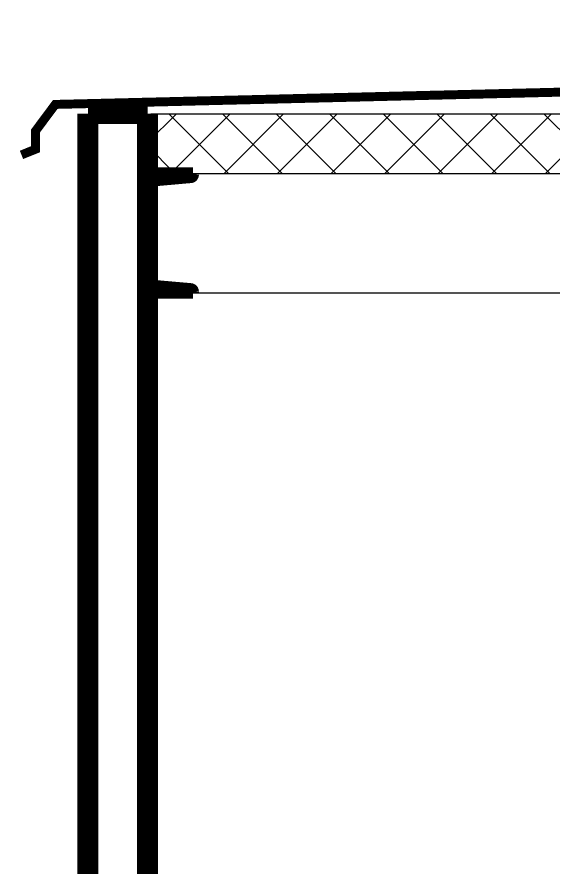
# Model space of a CAD drawing. Extents: x 419008 to 585152, y 366207 to 472224.
# Drawn here: x 508288 to 509189, y 457071 to 458496 of the extents above; entities that cross this region are included whole.
import ezdxf

# ---------------------------------------------------------------- set-up
doc = ezdxf.new("R2010")
doc.units = 0
doc.header["$LTSCALE"] = 50
doc.linetypes.add('CONTINOUS', pattern=[16, 16, -1e-13])
doc.layers.get('0').update_dxf_attribs({"linetype": 'CONTINUOUS'})
doc.layers.add('eq', color=255, linetype='CONTINUOUS')
doc.layers.add('WALL', color=5, linetype='CONTINUOUS')

# ---------------------------------------------------------------- blocks, each defined once
blk = doc.blocks.new('A$C3FF65A5C')
for p, q in [((494.9, 8475.5, 164.7), (394.9, 8575.5, 164.7)), ((397.6, 8475.5, 164.7), (497.6, 8575.5, 164.7)), ((584.7, 8475.5, 164.7), (484.7, 8575.5, 164.7)), ((487.4, 8475.5, 164.7), (587.4, 8575.5, 164.7)), ((674.5, 8475.5, 164.7), (574.5, 8575.5, 164.7)), ((577.2, 8475.5, 164.7), (677.2, 8575.5, 164.7)), ((750, 8489.8, 164.7), (664.3, 8575.5, 164.7)), ((667, 8475.5, 164.7), (750, 8558.5, 164.7))]:
    blk.add_line(p, q)

msp = doc.modelspace()

# ---------------------------------------------------------------- hatches: boundary and pattern name
at = {"layer": 'WALL'}
h = msp.add_hatch(dxfattribs=at)
h.set_pattern_fill('ANSI37', color=256, scale=20, style=0)
h.set_pattern_definition([(45, (599474.39, 504081.97), (-44.90128, 44.90128), []), (135, (599474.39, 504081.97), (-44.90128, -44.90128), [])])
h.paths.add_polyline_path([(509257.2, 458334), (508507.2, 458334), (508507.2, 458234), (509257.2, 458234)])
h.paths.add_polyline_path([(509307.2, 458334), (509257.2, 458334), (509257.2, 458234), (509307.2, 458234)])
h.paths.add_polyline_path([(510107.2, 458334), (509707.2, 458334), (509707.2, 458234), (510107.2, 458234)])
h.paths.add_polyline_path([(509707.2, 458334), (509307.2, 458334), (509307.2, 458234), (509707.2, 458234)])
h.paths.add_polyline_path([(510157.2, 458334), (510107.2, 458334), (510107.2, 458234.9), (510107.6, 458234), (510157.2, 458234)])
h.paths.add_polyline_path([(510457.2, 458334), (510157.2, 458334), (510157.2, 458234), (510457.2, 458234)])

# ---------------------------------------------------------------- linework, layer by layer
at = {"linetype": 'CONTINOUS', "const_width": 15}
msp.add_lwpolyline([(509332.1, 458488.4), (509332.1, 458396.7), (509287.4, 458372.2), (508352.5, 458349.5), (508319.4, 458305.1), (508319.4, 458274.5), (508295.8, 458265)], dxfattribs=at)
at = {"layer": 'WALL'}
for p, q in [((508512.4, 458334), (510457.2, 458334)), ((508512.4, 458234), (510457.2, 458234))]:
    msp.add_line(p, q, dxfattribs=at)
at = {"layer": 'WALL', "color": 7}
for p, q in [((508512.4, 458234), (510457.2, 458234)), ((508512.4, 458034), (510457.2, 458034))]:
    msp.add_line(p, q, dxfattribs=at)
at = {"layer": 'WALL', "const_width": 35}
for points in [[(508407.2, 458334), (508407.2, 450422.6)], [(508407.2, 458334), (508507.2, 458334)], [(508507.2, 458334), (508507.2, 450422.6)]]:
    msp.add_lwpolyline(points, dxfattribs=at)
at = {"layer": 'WALL', "color": 7, "const_width": 20}
for points in [[(508507.2, 458234), (508583.2, 458234)], [(508507.2, 458034), (508507.2, 458234)], [(508579.5, 458227.8), (508521.1, 458222.6)], [(508583.2, 458234), (508583.2, 458231.7)], [(508512.4, 458054.8), (508512.4, 458213.2)], [(508579.5, 458040.2), (508521.1, 458045.3)], [(508583.2, 458034), (508507.2, 458034)], [(508583.2, 458036.2), (508583.2, 458034)]]:
    msp.add_lwpolyline(points, dxfattribs=at)
for points in [[(508579.5, 458227.8, 0.388879), (508583.2, 458231.7)], [(508521.1, 458222.6, 0.388879), (508512.4, 458213.2)], [(508512.4, 458054.8, 0.388879), (508521.1, 458045.3)], [(508583.2, 458036.2, 0.388879), (508579.5, 458040.2)]]:
    msp.add_lwpolyline(points, format="xyb", dxfattribs=at)

# ---------------------------------------------------------------- block references
at = {"layer": 'eq', "color": 255}
msp.add_blockref('A$C3FF65A5C', (508507.2, 449758.5, -164.7), dxfattribs=at)

doc.saveas('drawing.dxf')
